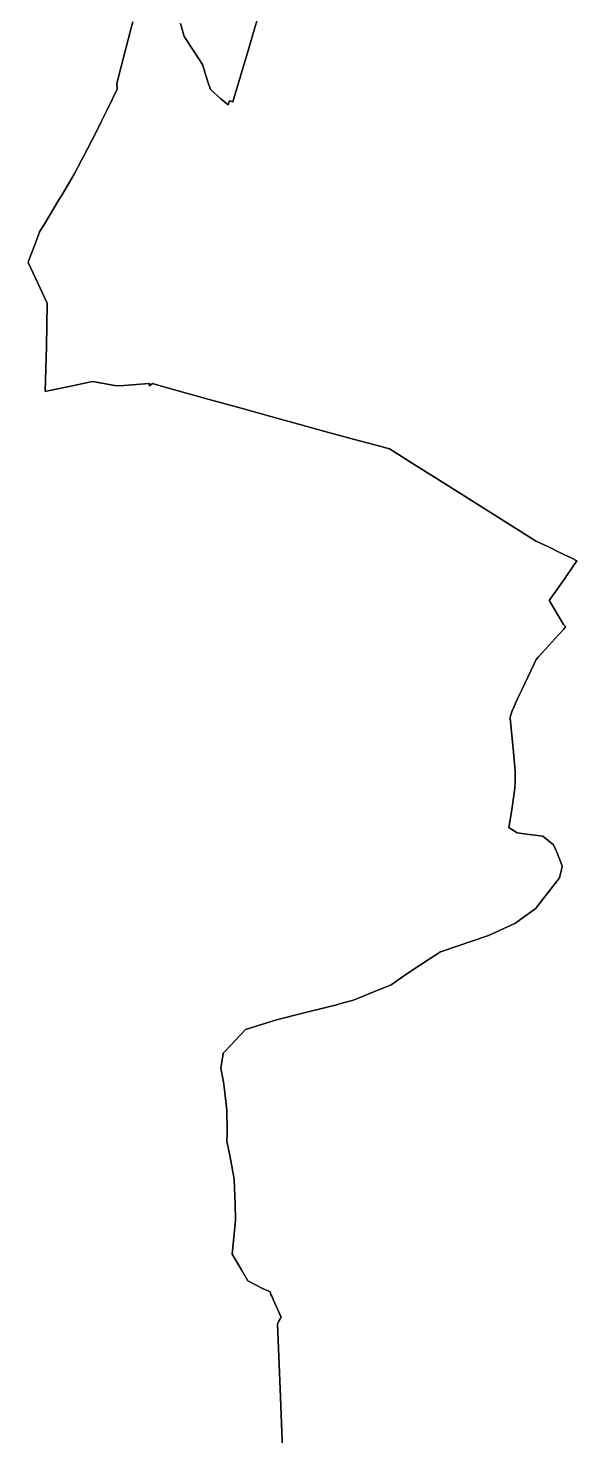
# Model space of a CAD drawing. Header units: inches. Extents: x 130170 to 284068, y 377793 to 804530.
# Drawn here: x 214222 to 215414, y 740795 to 743851 of the extents above; entities that cross this region are included whole.
import ezdxf

# ---------------------------------------------------------------- set-up
doc = ezdxf.new("R2010")
doc.units = ezdxf.units.IN
doc.header["$MEASUREMENT"] = 0
doc.layers.add('muni_il', color=7, linetype='Continuous')

msp = doc.modelspace()

# ---------------------------------------------------------------- linework, layer by layer
at = {"layer": 'muni_il'}
for points in [[(214553.1, 743861.9), (214557.9, 743843.4), (214561.2, 743833.2), (214582.1, 743801.6), (214601, 743772.4), (214611.8, 743737.4), (214618, 743718.4), (214640.5, 743698.3), (214656.7, 743684.8), (214658.9, 743692.2), (214659.2, 743693.6), (214666.6, 743691.7), (214700, 743802.9), (214714.1, 743850.2), (214729.2, 743900.9)], [(214729.2, 743900.9), (214714.1, 743850.2), (214700, 743802.9), (214666.6, 743691.7), (214659.2, 743693.6), (214658.9, 743692.2), (214656.7, 743684.8), (214640.5, 743698.3), (214618, 743718.4), (214611.8, 743737.4), (214601, 743772.4), (214582.1, 743801.6), (214561.2, 743833.2), (214557.9, 743843.4), (214553.1, 743861.9)], [(214775.2, 740747.1), (214770.1, 740879.2), (214763.5, 741037.9), (214763.5, 741038), (214764.4, 741040), (214766.3, 741043.4), (214766.8, 741044.1), (214768.8, 741047.7), (214770.7, 741051.7), (214771.5, 741053.4), (214770.9, 741055.4), (214770.6, 741056.4), (214769.1, 741059), (214767.7, 741062.4), (214754.7, 741091.5), (214754.3, 741092.3), (214751.2, 741098.5), (214749.6, 741102.3), (214747.6, 741107.9), (214744.8, 741109.2), (214733, 741114.7), (214699.2, 741131.7), (214685.4, 741155.8), (214665.3, 741189.7), (214670.7, 741241.2), (214672.8, 741263.8), (214672.8, 741264.4), (214671.6, 741297.8), (214669.9, 741351.8), (214667.3, 741365.9), (214666.9, 741367.4), (214666.1, 741372.5), (214660.1, 741404.1), (214654, 741435.2), (214654.1, 741439), (214654.3, 741449.2), (214654.8, 741468.7), (214654, 741491.1), (214653.6, 741502.6), (214649.1, 741540.9), (214646.3, 741563.9), (214640.9, 741593.5), (214640.9, 741593.7), (214645.8, 741624.5), (214646, 741626.1), (214646.1, 741626.1), (214651.6, 741632), (214694.1, 741677.4), (214761.8, 741698.2), (214821.9, 741713.4), (214880.7, 741728.4), (214892.4, 741731.3), (214898.2, 741732.9), (214925.7, 741740.2), (214932.6, 741743), (214962.5, 741754.9), (215010.6, 741774.7), (215045.1, 741798.1), (215072, 741816.4), (215091.4, 741828.7), (215118, 741846.5), (215222.6, 741881.9), (215279.6, 741907.8), (215325.5, 741940.9), (215326, 741941.5), (215376.2, 742006.8), (215381, 742025.1), (215382.4, 742031.8), (215382.6, 742032.9), (215370.7, 742062.4), (215367.1, 742070.6), (215364.4, 742076.8), (215363.8, 742078.4), (215340.3, 742097.2), (215322.7, 742099.5), (215310.8, 742101.2), (215284.3, 742104.5), (215267, 742115.1), (215266.3, 742115.6), (215273.5, 742159.4), (215275.8, 742175.2), (215279.7, 742201.2), (215280.2, 742216.2), (215280.1, 742236), (215279.9, 742239), (215276.3, 742279.4), (215269.3, 742353.8), (215269.2, 742355.4), (215273.9, 742369.6), (215277.8, 742378.6), (215280.9, 742386.2), (215290.2, 742406.1), (215294.7, 742415.3), (215320.4, 742470.1), (215325.5, 742480.6), (215330.4, 742485.9), (215346.5, 742503.9), (215366.5, 742525.8), (215385.1, 742545.6), (215387.5, 742548.6), (215389.8, 742551.6), (215389.9, 742551.8), (215388, 742553.7), (215385.4, 742556.8), (215385.4, 742556.8), (215354.6, 742608.3), (215354.4, 742608.7), (215379.5, 742644.6), (215389.5, 742659.1), (215406.2, 742683.8), (215414.2, 742695.3), (215401.6, 742701.2), (215386.1, 742708.8), (215365.2, 742719.1), (215363.1, 742720.1), (215325.7, 742737.7), (215324.7, 742738.2), (215102.4, 742878.2), (215099, 742880.4), (215064.1, 742902.2), (215042.7, 742915.7), (215026.5, 742925.9), (215007.3, 742938.2), (214975.5, 742946.7), (214941.7, 742955.8), (214877.8, 742973.2), (214812.6, 742991.1), (214749.7, 743008.6), (214685.2, 743026.2), (214615.5, 743045.5), (214526.8, 743069.9), (214509.7, 743074.9), (214494.1, 743079.2), (214492, 743079.8), (214485.9, 743075), (214485.8, 743079.8), (214484.2, 743079.7), (214421.6, 743075.2), (214410.5, 743075.6), (214362.2, 743084.3), (214311.4, 743073.6), (214271.9, 743065.2), (214259.3, 743062.4), (214261.7, 743160.7), (214263.2, 743254.1), (214232.7, 743319.5), (214222.1, 743342.6), (214222.1, 743342.9), (214222.1, 743342.9), (214223, 743345.4), (214228.3, 743360.6), (214236.5, 743381.2), (214246.7, 743408.4), (214246.8, 743408.5), (214247.1, 743409.4), (214258.1, 743427.5), (214288.9, 743478.8), (214296.4, 743491.4), (214321.8, 743534.4), (214337.9, 743564.7), (214341.5, 743571.6), (214370.6, 743627.1), (214381.6, 743649.4), (214394.3, 743675.4), (214415.5, 743718.8), (214414.5, 743731.1), (214423.3, 743765.1), (214434, 743807.4), (214444.2, 743846.1), (214449.5, 743865.1)], [(214449.5, 743865.1), (214444.2, 743846.1), (214434, 743807.4), (214423.3, 743765.1), (214414.5, 743731.1), (214415.5, 743718.8), (214394.3, 743675.4), (214381.6, 743649.4), (214370.6, 743627.1), (214341.5, 743571.6), (214337.9, 743564.7), (214321.8, 743534.4), (214296.4, 743491.4), (214288.9, 743478.8), (214258.1, 743427.5), (214247.1, 743409.4), (214246.8, 743408.5), (214246.7, 743408.4), (214236.5, 743381.2), (214228.3, 743360.6), (214223, 743345.4), (214222.1, 743342.9), (214222.1, 743342.9), (214222.1, 743342.6), (214232.7, 743319.5), (214263.2, 743254.1), (214261.7, 743160.7), (214259.3, 743062.4), (214271.9, 743065.2), (214311.4, 743073.6), (214362.2, 743084.3), (214410.5, 743075.6), (214421.6, 743075.2), (214484.2, 743079.7), (214485.8, 743079.8), (214485.9, 743075), (214492, 743079.8), (214494.1, 743079.2), (214509.7, 743074.9), (214526.8, 743069.9), (214615.5, 743045.5), (214685.2, 743026.2), (214749.7, 743008.6), (214812.6, 742991.1), (214877.8, 742973.2), (214941.7, 742955.8), (214975.5, 742946.7), (215007.3, 742938.2), (215026.5, 742925.9), (215042.7, 742915.7), (215064.1, 742902.2), (215099, 742880.4), (215102.4, 742878.2), (215324.7, 742738.2), (215325.7, 742737.7), (215363.1, 742720.1), (215365.2, 742719.1), (215386.1, 742708.8), (215401.6, 742701.2), (215414.2, 742695.3), (215406.2, 742683.8), (215389.5, 742659.1), (215379.5, 742644.6), (215354.4, 742608.7), (215354.6, 742608.3), (215385.4, 742556.8), (215385.4, 742556.8), (215388, 742553.7), (215389.9, 742551.8), (215389.8, 742551.6), (215387.5, 742548.6), (215385.1, 742545.6), (215366.5, 742525.8), (215346.5, 742503.9), (215330.4, 742485.9), (215325.5, 742480.6), (215320.4, 742470.1), (215294.7, 742415.3), (215290.2, 742406.1), (215280.9, 742386.2), (215277.8, 742378.6), (215273.9, 742369.6), (215269.2, 742355.4), (215269.3, 742353.8), (215276.3, 742279.4), (215279.9, 742239), (215280.1, 742236), (215280.2, 742216.2), (215279.7, 742201.2), (215275.8, 742175.2), (215273.5, 742159.4), (215266.3, 742115.6), (215266.3, 742115.6), (215267, 742115.1), (215284.3, 742104.5), (215310.8, 742101.2), (215322.7, 742099.5), (215340.3, 742097.2), (215363.8, 742078.4), (215364.4, 742076.8), (215367.1, 742070.6), (215370.7, 742062.4), (215382.6, 742032.9), (215382.4, 742031.8), (215381, 742025.1), (215376.2, 742006.8), (215326, 741941.5), (215325.5, 741940.9), (215279.6, 741907.8), (215222.6, 741881.9), (215118, 741846.5), (215091.4, 741828.7), (215072, 741816.4), (215045.1, 741798.1), (215010.6, 741774.7), (214962.5, 741754.9), (214932.6, 741743), (214925.7, 741740.2), (214898.2, 741732.9), (214892.4, 741731.3), (214880.7, 741728.4), (214821.9, 741713.4), (214761.8, 741698.2), (214694.1, 741677.4), (214651.6, 741632), (214646.1, 741626.1), (214646, 741626.1), (214645.8, 741624.5), (214640.9, 741593.7), (214640.9, 741593.5), (214646.3, 741563.9), (214649.1, 741540.9), (214653.6, 741502.6), (214654, 741491.1), (214654.8, 741468.7), (214654.3, 741449.2), (214654.1, 741439), (214654, 741435.2), (214660.1, 741404.1), (214666.1, 741372.5), (214666.9, 741367.4), (214667.3, 741365.9), (214669.9, 741351.8), (214671.6, 741297.8), (214672.8, 741264.4), (214672.8, 741263.8), (214670.7, 741241.2), (214665.3, 741189.7), (214685.4, 741155.8), (214699.2, 741131.7), (214733, 741114.7), (214744.8, 741109.2), (214747.6, 741107.9), (214749.6, 741102.3), (214751.2, 741098.5), (214754.3, 741092.3), (214754.7, 741091.5), (214767.7, 741062.4), (214769.1, 741059), (214770.6, 741056.4), (214770.9, 741055.4), (214771.5, 741053.4), (214770.7, 741051.7), (214768.8, 741047.7), (214766.8, 741044.1), (214766.3, 741043.4), (214764.4, 741040), (214763.5, 741038), (214763.5, 741037.9), (214770.1, 740879.2), (214775.2, 740747.1)]]:
    msp.add_lwpolyline(points, dxfattribs=at)

doc.saveas('drawing.dxf')
